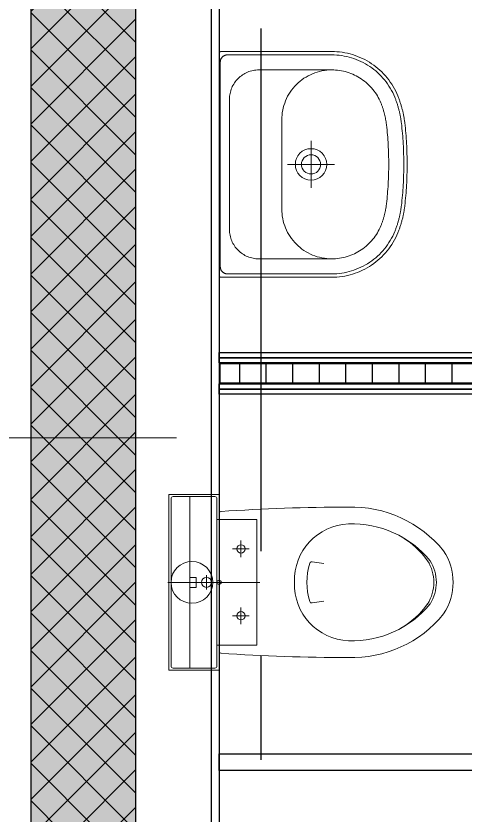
# Model space of a CAD drawing. Header units: millimetres. Extents: x -5 to 111, y -3 to 86.
# Drawn here: x 14.514 to 15.589, y 39.118 to 41.03 of the extents above; entities that cross this region are included whole.
import ezdxf

# ---------------------------------------------------------------- set-up
doc = ezdxf.new("R2010")
doc.units = ezdxf.units.MM
doc.linetypes.add('MITTE', pattern=[2, 1.25, -0.25, 0.25, -0.25])
doc.layers.add('A1------H-', color=8, linetype='Continuous')
for name, color, linetype, lineweight in [('A1E00---E-', 3, 'MITTE', 25), ('A1E6----E-', 3, 'Continuous', 25), ('A1E6----H-', 5, 'Continuous', 18), ('A1I4----E-', 92, 'Continuous', 25), ('A1M11---E-', 3, 'Continuous', 25), ('A1M11---H-', 5, 'Continuous', 25), ('A1Z21---E-', 210, 'Continuous', 18), ('A1Z29---T-', 5, 'Continuous', 18)]:
    doc.layers.add(name, color=color, linetype=linetype, lineweight=lineweight)
doc.styles.add('ARIAL', font='ARIAL.TTF')

# ---------------------------------------------------------------- blocks, each defined once
blk = doc.blocks.new('BBL Waschtisch')
at = {"layer": 'A1I4----E-', "lineweight": 5}
for p, q in [((-0.2699, 0.2207), (-0.27, 0.2205)), ((-0.27, 0.2205), (-0.27, 0.2202)), ((-0.27, 0.2202), (-0.27, 0.22)), ((-0.27, -0.0445), (-0.27, 0.22)), ((-0.2698, 0.2215), (-0.2699, 0.2212)), ((-0.2699, 0.2212), (-0.2699, 0.221)), ((-0.2699, 0.221), (-0.2699, 0.2207)), ((-0.2697, 0.2217), (-0.2698, 0.2215)), ((-0.2696, 0.2219), (-0.2697, 0.2217)), ((-0.2695, 0.2221), (-0.2696, 0.2219)), ((-0.2694, 0.2224), (-0.2695, 0.2221)), ((-0.2693, 0.2226), (-0.2694, 0.2224)), ((-0.2692, 0.2228), (-0.2693, 0.2226)), ((-0.269, 0.223), (-0.2692, 0.2228)), ((-0.2689, 0.2232), (-0.269, 0.223)), ((-0.2687, 0.2234), (-0.2689, 0.2232)), ((-0.2685, 0.2235), (-0.2687, 0.2234)), ((-0.2684, 0.2237), (-0.2685, 0.2235)), ((-0.2682, 0.2239), (-0.2684, 0.2237)), ((-0.268, 0.224), (-0.2682, 0.2239)), ((-0.2678, 0.2242), (-0.268, 0.224)), ((-0.2676, 0.2243), (-0.2678, 0.2242)), ((-0.2674, 0.2244), (-0.2676, 0.2243)), ((-0.2671, 0.2245), (-0.2674, 0.2244)), ((-0.2669, 0.2246), (-0.2671, 0.2245)), ((-0.2667, 0.2247), (-0.2669, 0.2246)), ((-0.2665, 0.2248), (-0.2667, 0.2247)), ((-0.2662, 0.2249), (-0.2665, 0.2248)), ((-0.266, 0.2249), (-0.2662, 0.2249)), ((-0.2657, 0.2249), (-0.266, 0.2249)), ((-0.2655, 0.225), (-0.2657, 0.2249)), ((-0.2652, 0.225), (-0.2655, 0.225)), ((-0.265, 0.225), (-0.2652, 0.225)), ((-0.265, 0.225), (0.265, 0.225)), ((-0.2613, 0.2099), (-0.261, 0.2107)), ((-0.261, 0.2107), (-0.2607, 0.2115)), ((-0.2607, 0.2115), (-0.2604, 0.2123)), ((-0.2604, 0.2123), (-0.26, 0.213)), ((-0.26, 0.213), (-0.2596, 0.2137)), ((-0.2596, 0.2137), (-0.2591, 0.2144)), ((-0.2591, 0.2144), (-0.2587, 0.2151)), ((-0.2587, 0.2151), (-0.2581, 0.2158)), ((-0.2581, 0.2158), (-0.2576, 0.2164)), ((-0.2576, 0.2164), (-0.257, 0.217)), ((-0.257, 0.217), (-0.2564, 0.2176)), ((-0.2564, 0.2176), (-0.2558, 0.2181)), ((-0.2558, 0.2181), (-0.2551, 0.2187)), ((-0.2551, 0.2187), (-0.2544, 0.2191)), ((-0.2544, 0.2191), (-0.2537, 0.2196)), ((-0.2537, 0.2196), (-0.253, 0.22)), ((-0.253, 0.22), (-0.2523, 0.2204)), ((-0.2523, 0.2204), (-0.2515, 0.2207)), ((-0.2515, 0.2207), (-0.2507, 0.221)), ((-0.2507, 0.221), (-0.2499, 0.2213)), ((-0.2499, 0.2213), (-0.2491, 0.2215)), ((-0.2491, 0.2215), (-0.2483, 0.2217)), ((-0.2483, 0.2217), (-0.2475, 0.2218)), ((-0.2475, 0.2218), (-0.2467, 0.2219)), ((-0.2467, 0.2219), (-0.2458, 0.222)), ((-0.2458, 0.222), (-0.245, 0.222)), ((-0.245, 0.222), (0.245, 0.222)), ((0.245, 0.222), (0.2458, 0.222)), ((0.2458, 0.222), (0.2467, 0.2219)), ((0.2467, 0.2219), (0.2475, 0.2218)), ((0.2475, 0.2218), (0.2483, 0.2217)), ((0.2483, 0.2217), (0.2491, 0.2215)), ((0.2491, 0.2215), (0.2499, 0.2213)), ((0.2499, 0.2213), (0.2507, 0.221)), ((0.2507, 0.221), (0.2515, 0.2207)), ((0.2515, 0.2207), (0.2523, 0.2204)), ((0.2523, 0.2204), (0.253, 0.22)), ((0.253, 0.22), (0.2537, 0.2196)), ((0.2537, 0.2196), (0.2544, 0.2191)), ((0.2544, 0.2191), (0.2551, 0.2187)), ((0.2551, 0.2187), (0.2558, 0.2181)), ((0.2558, 0.2181), (0.2564, 0.2176)), ((0.2564, 0.2176), (0.257, 0.217)), ((0.257, 0.217), (0.2576, 0.2164)), ((0.2576, 0.2164), (0.2581, 0.2158)), ((0.2581, 0.2158), (0.2587, 0.2151)), ((0.2587, 0.2151), (0.2591, 0.2144)), ((0.2591, 0.2144), (0.2596, 0.2137)), ((0.2596, 0.2137), (0.26, 0.213)), ((0.26, 0.213), (0.2604, 0.2123)), ((0.2604, 0.2123), (0.2607, 0.2115)), ((0.2607, 0.2115), (0.261, 0.2107)), ((0.261, 0.2107), (0.2613, 0.2099)), ((0.2652, 0.225), (0.265, 0.225)), ((0.2655, 0.225), (0.2652, 0.225)), ((0.2657, 0.2249), (0.2655, 0.225)), ((0.266, 0.2249), (0.2657, 0.2249)), ((0.2662, 0.2249), (0.266, 0.2249)), ((0.2665, 0.2248), (0.2662, 0.2249)), ((0.2667, 0.2247), (0.2665, 0.2248)), ((0.2669, 0.2246), (0.2667, 0.2247)), ((0.2671, 0.2245), (0.2669, 0.2246)), ((0.2674, 0.2244), (0.2671, 0.2245)), ((0.2676, 0.2243), (0.2674, 0.2244)), ((0.2678, 0.2242), (0.2676, 0.2243)), ((0.268, 0.224), (0.2678, 0.2242)), ((0.2682, 0.2239), (0.268, 0.224)), ((0.2684, 0.2237), (0.2682, 0.2239)), ((0.2685, 0.2235), (0.2684, 0.2237)), ((0.2687, 0.2234), (0.2685, 0.2235)), ((0.2689, 0.2232), (0.2687, 0.2234)), ((0.269, 0.223), (0.2689, 0.2232)), ((0.2692, 0.2228), (0.269, 0.223)), ((0.2693, 0.2226), (0.2692, 0.2228)), ((0.2694, 0.2224), (0.2693, 0.2226)), ((0.2695, 0.2221), (0.2694, 0.2224)), ((0.2696, 0.2219), (0.2695, 0.2221)), ((0.2697, 0.2217), (0.2696, 0.2219)), ((0.2698, 0.2215), (0.2697, 0.2217)), ((0.2699, 0.2212), (0.2698, 0.2215)), ((0.2699, 0.221), (0.2699, 0.2212)), ((0.2699, 0.2207), (0.2699, 0.221)), ((0.27, 0.2205), (0.2699, 0.2207)), ((0.27, 0.2202), (0.27, 0.2205)), ((0.27, 0.22), (0.27, 0.2202)), ((0.27, -0.0445), (0.27, 0.22)), ((-0.27, 0.016), (-0.27, 0.203)), ((-0.262, 0.2058), (-0.2619, 0.2067)), ((-0.262, 0.205), (-0.262, 0.2058)), ((-0.262, -0.0445), (-0.262, 0.205)), ((-0.2619, 0.2067), (-0.2618, 0.2075)), ((-0.2618, 0.2075), (-0.2617, 0.2083)), ((-0.2617, 0.2083), (-0.2615, 0.2091)), ((-0.2615, 0.2091), (-0.2613, 0.2099)), ((-0.192, 0.19), (-0.189, 0.1917)), ((-0.189, 0.1917), (-0.1859, 0.1933)), ((-0.1859, 0.1933), (-0.1828, 0.1947)), ((-0.1828, 0.1947), (-0.1796, 0.1959)), ((-0.1796, 0.1959), (-0.1763, 0.197)), ((-0.1763, 0.197), (-0.173, 0.1979)), ((-0.173, 0.1979), (-0.1697, 0.1987)), ((-0.1697, 0.1987), (-0.1663, 0.1992)), ((-0.1663, 0.1992), (-0.1629, 0.1997)), ((-0.1629, 0.1997), (-0.1594, 0.1999)), ((-0.1594, 0.1999), (-0.156, 0.2)), ((-0.156, 0.2), (0.156, 0.2)), ((0.156, 0.2), (0.1594, 0.1999)), ((0.1594, 0.1999), (0.1629, 0.1997)), ((0.1629, 0.1997), (0.1663, 0.1992)), ((0.1663, 0.1992), (0.1697, 0.1987)), ((0.1697, 0.1987), (0.173, 0.1979)), ((0.173, 0.1979), (0.1763, 0.197)), ((0.1763, 0.197), (0.1796, 0.1959)), ((0.1796, 0.1959), (0.1828, 0.1947)), ((0.1828, 0.1947), (0.1859, 0.1933)), ((0.1859, 0.1933), (0.189, 0.1917)), ((0.189, 0.1917), (0.192, 0.19)), ((0.2613, 0.2099), (0.2615, 0.2091)), ((0.2615, 0.2091), (0.2617, 0.2083)), ((0.2617, 0.2083), (0.2618, 0.2075)), ((0.2618, 0.2075), (0.2619, 0.2067)), ((0.2619, 0.2067), (0.262, 0.2058)), ((0.262, 0.2058), (0.262, 0.205)), ((0.262, -0.0445), (0.262, 0.205)), ((0.27, 0.016), (0.27, 0.203)), ((-0.2122, 0.1717), (-0.2101, 0.1744)), ((-0.2101, 0.1744), (-0.2079, 0.177)), ((-0.2079, 0.177), (-0.2055, 0.1795)), ((-0.2055, 0.1795), (-0.203, 0.1819)), ((-0.203, 0.1819), (-0.2004, 0.1841)), ((-0.2004, 0.1841), (-0.1977, 0.1862)), ((-0.1977, 0.1862), (-0.1949, 0.1882)), ((-0.1949, 0.1882), (-0.192, 0.19)), ((0.192, 0.19), (0.1949, 0.1882)), ((0.1949, 0.1882), (0.1977, 0.1862)), ((0.1977, 0.1862), (0.2004, 0.1841)), ((0.2004, 0.1841), (0.203, 0.1819)), ((0.203, 0.1819), (0.2055, 0.1795)), ((0.2055, 0.1795), (0.2079, 0.177)), ((0.2079, 0.177), (0.2101, 0.1744)), ((0.2101, 0.1744), (0.2122, 0.1717)), ((-0.223, 0.1503), (-0.2219, 0.1536)), ((-0.2219, 0.1536), (-0.2207, 0.1568)), ((-0.2207, 0.1568), (-0.2193, 0.1599)), ((-0.2193, 0.1599), (-0.2177, 0.163)), ((-0.2177, 0.163), (-0.216, 0.166)), ((-0.216, 0.166), (-0.2142, 0.1689)), ((-0.2142, 0.1689), (-0.2122, 0.1717)), ((0.2122, 0.1717), (0.2142, 0.1689)), ((0.2142, 0.1689), (0.216, 0.166)), ((0.216, 0.166), (0.2177, 0.163)), ((0.2177, 0.163), (0.2193, 0.1599)), ((0.2193, 0.1599), (0.2207, 0.1568)), ((0.2207, 0.1568), (0.2219, 0.1536)), ((0.2219, 0.1536), (0.223, 0.1503)), ((-0.2259, 0.1334), (-0.2257, 0.1369)), ((-0.2257, 0.1369), (-0.2252, 0.1403)), ((-0.2252, 0.1403), (-0.2247, 0.1437)), ((-0.2247, 0.1437), (-0.2239, 0.147)), ((-0.2239, 0.147), (-0.223, 0.1503)), ((0.223, 0.1503), (0.2239, 0.147)), ((0.2239, 0.147), (0.2247, 0.1437)), ((0.2247, 0.1437), (0.2252, 0.1403)), ((0.2252, 0.1403), (0.2257, 0.1369)), ((0.2257, 0.1369), (0.2259, 0.1334)), ((-0.226, 0.13), (-0.2259, 0.1334)), ((-0.226, -0.0445), (-0.226, 0.13)), ((0.2259, 0.1334), (0.226, 0.13)), ((0.226, -0.0445), (0.226, 0.13)), ((-0.1729, 0.0549), (-0.1679, 0.058)), ((-0.1679, 0.058), (-0.1628, 0.0609)), ((-0.1628, 0.0609), (-0.1576, 0.0635)), ((-0.1576, 0.0635), (-0.1522, 0.0659)), ((-0.1522, 0.0659), (-0.1468, 0.068)), ((-0.1468, 0.068), (-0.1412, 0.0699)), ((-0.1412, 0.0699), (-0.1355, 0.0714)), ((-0.1355, 0.0714), (-0.1298, 0.0727)), ((-0.1298, 0.0727), (-0.124, 0.0737)), ((-0.124, 0.0737), (-0.1182, 0.0744)), ((-0.1182, 0.0744), (-0.1124, 0.0749)), ((-0.1124, 0.0749), (-0.1065, 0.075)), ((-0.1065, 0.075), (0.1065, 0.075)), ((0, 0.0612), (0, -0.0513)), ((0.1065, 0.075), (0.1124, 0.0749)), ((0.1124, 0.0749), (0.1182, 0.0744)), ((0.1182, 0.0744), (0.124, 0.0737)), ((0.124, 0.0737), (0.1298, 0.0727)), ((0.1298, 0.0727), (0.1355, 0.0714)), ((0.1355, 0.0714), (0.1412, 0.0699)), ((0.1412, 0.0699), (0.1468, 0.068)), ((0.1468, 0.068), (0.1522, 0.0659)), ((0.1522, 0.0659), (0.1576, 0.0635)), ((0.1576, 0.0635), (0.1628, 0.0609)), ((0.1628, 0.0609), (0.1679, 0.058)), ((0.1679, 0.058), (0.1729, 0.0549)), ((-0.195, 0.0358), (-0.191, 0.04)), ((-0.191, 0.04), (-0.1868, 0.044)), ((-0.1868, 0.044), (-0.1823, 0.0479)), ((-0.1823, 0.0479), (-0.1777, 0.0515)), ((-0.1777, 0.0515), (-0.1729, 0.0549)), ((-0.0208, 0.0362), (-0.0144, 0.0396)), ((-0.0208, 0.0362), (-0.0144, 0.0396)), ((-0.0144, 0.0396), (-0.0073, 0.0418)), ((-0.0144, 0.0396), (-0.0073, 0.0418)), ((-0.0073, 0.0418), (0, 0.0425)), ((-0.0073, 0.0418), (0, 0.0425)), ((0, 0.0425), (0.0073, 0.0418)), ((0, 0.0425), (0.0073, 0.0418)), ((0.0073, 0.0418), (0.0144, 0.0396)), ((0.0073, 0.0418), (0.0144, 0.0396)), ((0.0144, 0.0396), (0.0208, 0.0362)), ((0.0144, 0.0396), (0.0208, 0.0362)), ((0.1729, 0.0549), (0.1777, 0.0515)), ((0.1777, 0.0515), (0.1823, 0.0479)), ((0.1823, 0.0479), (0.1868, 0.044)), ((0.1868, 0.044), (0.191, 0.04)), ((0.191, 0.04), (0.195, 0.0358)), ((-0.209, 0.0169), (-0.2059, 0.0219)), ((-0.2059, 0.0219), (-0.2025, 0.0267)), ((-0.2025, 0.0267), (-0.1989, 0.0313)), ((-0.1989, 0.0313), (-0.195, 0.0358)), ((-0.0368, 0.0123), (-0.0346, 0.0194)), ((-0.0368, 0.0123), (-0.0346, 0.0194)), ((-0.0346, 0.0194), (-0.0312, 0.0258)), ((-0.0346, 0.0194), (-0.0312, 0.0258)), ((-0.0312, 0.0258), (-0.0265, 0.0315)), ((-0.0312, 0.0258), (-0.0265, 0.0315)), ((-0.0265, 0.0315), (-0.0208, 0.0362)), ((-0.0265, 0.0315), (-0.0208, 0.0362)), ((-0.0191, 0.0178), (-0.0163, 0.0213)), ((-0.0191, 0.0178), (-0.0163, 0.0213)), ((-0.0163, 0.0213), (-0.0128, 0.0241)), ((-0.0163, 0.0213), (-0.0128, 0.0241)), ((-0.0128, 0.0241), (-0.0088, 0.0262)), ((-0.0128, 0.0241), (-0.0088, 0.0262)), ((-0.0088, 0.0262), (-0.0045, 0.0276)), ((-0.0088, 0.0262), (-0.0045, 0.0276)), ((-0.0045, 0.0276), (0, 0.028)), ((-0.0045, 0.0276), (0, 0.028)), ((0, 0.028), (0.0045, 0.0276)), ((0, 0.028), (0.0045, 0.0276)), ((0.0045, 0.0276), (0.0088, 0.0262)), ((0.0045, 0.0276), (0.0088, 0.0262)), ((0.0088, 0.0262), (0.0128, 0.0241)), ((0.0088, 0.0262), (0.0128, 0.0241)), ((0.0128, 0.0241), (0.0163, 0.0213)), ((0.0128, 0.0241), (0.0163, 0.0213)), ((0.0163, 0.0213), (0.0191, 0.0178)), ((0.0163, 0.0213), (0.0191, 0.0178)), ((0.0208, 0.0362), (0.0265, 0.0315)), ((0.0208, 0.0362), (0.0265, 0.0315)), ((0.0265, 0.0315), (0.0312, 0.0258)), ((0.0265, 0.0315), (0.0312, 0.0258)), ((0.0312, 0.0258), (0.0346, 0.0194)), ((0.0312, 0.0258), (0.0346, 0.0194)), ((0.0346, 0.0194), (0.0368, 0.0123)), ((0.0346, 0.0194), (0.0368, 0.0123)), ((0.195, 0.0358), (0.1989, 0.0313)), ((0.1989, 0.0313), (0.2025, 0.0267)), ((0.2025, 0.0267), (0.2059, 0.0219)), ((0.2059, 0.0219), (0.209, 0.0169)), ((-0.219, -0.0042), (-0.2169, 0.0012)), ((-0.2169, 0.0012), (-0.2145, 0.0066)), ((-0.2145, 0.0066), (-0.2119, 0.0118)), ((-0.2119, 0.0118), (-0.209, 0.0169)), ((0.0563, 0.005), (-0.0562, 0.005)), ((-0.0375, 0.005), (-0.0368, 0.0123)), ((-0.0375, 0.005), (-0.0368, 0.0123)), ((-0.0368, -0.0023), (-0.0375, 0.005)), ((-0.0368, -0.0023), (-0.0375, 0.005)), ((-0.023, 0.005), (-0.0226, 0.0095)), ((-0.023, 0.005), (-0.0226, 0.0095)), ((-0.0226, 0.0005), (-0.023, 0.005)), ((-0.0226, 0.0005), (-0.023, 0.005)), ((-0.0226, 0.0095), (-0.0212, 0.0138)), ((-0.0226, 0.0095), (-0.0212, 0.0138)), ((-0.0212, -0.0038), (-0.0226, 0.0005)), ((-0.0212, -0.0038), (-0.0226, 0.0005)), ((-0.0212, 0.0138), (-0.0191, 0.0178)), ((-0.0212, 0.0138), (-0.0191, 0.0178)), ((0.0191, 0.0178), (0.0212, 0.0138)), ((0.0191, 0.0178), (0.0212, 0.0138)), ((0.0212, 0.0138), (0.0226, 0.0095)), ((0.0212, 0.0138), (0.0226, 0.0095)), ((0.0226, 0.0005), (0.0212, -0.0038)), ((0.0226, 0.0005), (0.0212, -0.0038)), ((0.0226, 0.0095), (0.023, 0.005)), ((0.0226, 0.0095), (0.023, 0.005)), ((0.023, 0.005), (0.0226, 0.0005)), ((0.023, 0.005), (0.0226, 0.0005)), ((0.0368, 0.0123), (0.0375, 0.005)), ((0.0368, 0.0123), (0.0375, 0.005)), ((0.0375, 0.005), (0.0368, -0.0023)), ((0.0375, 0.005), (0.0368, -0.0023)), ((0.209, 0.0169), (0.2119, 0.0118)), ((0.2119, 0.0118), (0.2145, 0.0066)), ((0.2145, 0.0066), (0.2169, 0.0012)), ((0.2169, 0.0012), (0.219, -0.0042)), ((-0.2237, -0.0212), (-0.2224, -0.0155)), ((-0.2224, -0.0155), (-0.2209, -0.0098)), ((-0.2209, -0.0098), (-0.219, -0.0042)), ((-0.0346, -0.0094), (-0.0368, -0.0023)), ((-0.0346, -0.0094), (-0.0368, -0.0023)), ((-0.0312, -0.0158), (-0.0346, -0.0094)), ((-0.0312, -0.0158), (-0.0346, -0.0094)), ((-0.0265, -0.0215), (-0.0312, -0.0158)), ((-0.0265, -0.0215), (-0.0312, -0.0158)), ((-0.0191, -0.0078), (-0.0212, -0.0038)), ((-0.0191, -0.0078), (-0.0212, -0.0038)), ((-0.0163, -0.0113), (-0.0191, -0.0078)), ((-0.0163, -0.0113), (-0.0191, -0.0078)), ((-0.0128, -0.0141), (-0.0163, -0.0113)), ((-0.0128, -0.0141), (-0.0163, -0.0113)), ((-0.0088, -0.0162), (-0.0128, -0.0141)), ((-0.0088, -0.0162), (-0.0128, -0.0141)), ((-0.0045, -0.0176), (-0.0088, -0.0162)), ((-0.0045, -0.0176), (-0.0088, -0.0162)), ((0, -0.018), (-0.0045, -0.0176)), ((0, -0.018), (-0.0045, -0.0176)), ((0.0045, -0.0176), (0, -0.018)), ((0.0045, -0.0176), (0, -0.018)), ((0.0088, -0.0162), (0.0045, -0.0176)), ((0.0088, -0.0162), (0.0045, -0.0176)), ((0.0128, -0.0141), (0.0088, -0.0162)), ((0.0128, -0.0141), (0.0088, -0.0162)), ((0.0163, -0.0113), (0.0128, -0.0141)), ((0.0163, -0.0113), (0.0128, -0.0141)), ((0.0191, -0.0078), (0.0163, -0.0113)), ((0.0191, -0.0078), (0.0163, -0.0113)), ((0.0212, -0.0038), (0.0191, -0.0078)), ((0.0212, -0.0038), (0.0191, -0.0078)), ((0.0312, -0.0158), (0.0265, -0.0215)), ((0.0312, -0.0158), (0.0265, -0.0215)), ((0.0346, -0.0094), (0.0312, -0.0158)), ((0.0346, -0.0094), (0.0312, -0.0158)), ((0.0368, -0.0023), (0.0346, -0.0094)), ((0.0368, -0.0023), (0.0346, -0.0094)), ((0.219, -0.0042), (0.2209, -0.0098)), ((0.2209, -0.0098), (0.2224, -0.0155)), ((0.2224, -0.0155), (0.2237, -0.0212)), ((-0.2259, -0.0386), (-0.2254, -0.0328)), ((-0.2254, -0.0328), (-0.2247, -0.027)), ((-0.2247, -0.027), (-0.2237, -0.0212)), ((-0.0208, -0.0262), (-0.0265, -0.0215)), ((-0.0208, -0.0262), (-0.0265, -0.0215)), ((-0.0144, -0.0296), (-0.0208, -0.0262)), ((-0.0144, -0.0296), (-0.0208, -0.0262)), ((-0.0073, -0.0318), (-0.0144, -0.0296)), ((-0.0073, -0.0318), (-0.0144, -0.0296)), ((0, -0.0325), (-0.0073, -0.0318)), ((0, -0.0325), (-0.0073, -0.0318)), ((0.0073, -0.0318), (0, -0.0325)), ((0.0073, -0.0318), (0, -0.0325)), ((0.0144, -0.0296), (0.0073, -0.0318)), ((0.0144, -0.0296), (0.0073, -0.0318)), ((0.0208, -0.0262), (0.0144, -0.0296)), ((0.0208, -0.0262), (0.0144, -0.0296)), ((0.0265, -0.0215), (0.0208, -0.0262)), ((0.0265, -0.0215), (0.0208, -0.0262)), ((0.2237, -0.0212), (0.2247, -0.027)), ((0.2247, -0.027), (0.2254, -0.0328)), ((0.2254, -0.0328), (0.2259, -0.0386)), ((-0.2699, -0.0508), (-0.27, -0.0445)), ((-0.2695, -0.0571), (-0.2699, -0.0508)), ((-0.2689, -0.0634), (-0.2695, -0.0571)), ((-0.2619, -0.0505), (-0.262, -0.0445)), ((-0.2616, -0.0565), (-0.2619, -0.0505)), ((-0.261, -0.0625), (-0.2616, -0.0565)), ((-0.226, -0.0445), (-0.2259, -0.0386)), ((-0.2259, -0.0492), (-0.226, -0.0445)), ((-0.2257, -0.0539), (-0.2259, -0.0492)), ((-0.2252, -0.0586), (-0.2257, -0.0539)), ((0.2257, -0.0539), (0.2252, -0.0586)), ((0.2259, -0.0492), (0.2257, -0.0539)), ((0.2259, -0.0386), (0.226, -0.0445)), ((0.226, -0.0445), (0.2259, -0.0492)), ((0.2616, -0.0565), (0.261, -0.0625)), ((0.2619, -0.0505), (0.2616, -0.0565)), ((0.262, -0.0445), (0.2619, -0.0505)), ((0.2695, -0.0571), (0.2689, -0.0634)), ((0.2699, -0.0508), (0.2695, -0.0571)), ((0.27, -0.0445), (0.2699, -0.0508)), ((-0.2681, -0.0697), (-0.2689, -0.0634)), ((-0.2671, -0.0759), (-0.2681, -0.0697)), ((-0.2658, -0.0821), (-0.2671, -0.0759)), ((-0.2602, -0.0685), (-0.261, -0.0625)), ((-0.2592, -0.0745), (-0.2602, -0.0685)), ((-0.258, -0.0804), (-0.2592, -0.0745)), ((-0.2246, -0.0632), (-0.2252, -0.0586)), ((-0.2238, -0.0678), (-0.2246, -0.0632)), ((-0.2229, -0.0724), (-0.2238, -0.0678)), ((-0.2218, -0.077), (-0.2229, -0.0724)), ((0.2229, -0.0724), (0.2218, -0.077)), ((0.2238, -0.0678), (0.2229, -0.0724)), ((0.2246, -0.0632), (0.2238, -0.0678)), ((0.2252, -0.0586), (0.2246, -0.0632)), ((0.2592, -0.0745), (0.258, -0.0804)), ((0.2602, -0.0685), (0.2592, -0.0745)), ((0.261, -0.0625), (0.2602, -0.0685)), ((0.2671, -0.0759), (0.2658, -0.0821)), ((0.2681, -0.0697), (0.2671, -0.0759)), ((0.2689, -0.0634), (0.2681, -0.0697)), ((-0.2643, -0.0883), (-0.2658, -0.0821)), ((-0.2626, -0.0944), (-0.2643, -0.0883)), ((-0.2606, -0.1004), (-0.2626, -0.0944)), ((-0.2566, -0.0862), (-0.258, -0.0804)), ((-0.2549, -0.092), (-0.2566, -0.0862)), ((-0.2531, -0.0977), (-0.2549, -0.092)), ((-0.2205, -0.0815), (-0.2218, -0.077)), ((-0.219, -0.086), (-0.2205, -0.0815)), ((-0.2174, -0.0904), (-0.219, -0.086)), ((-0.2156, -0.0947), (-0.2174, -0.0904)), ((-0.2137, -0.099), (-0.2156, -0.0947)), ((0.2156, -0.0947), (0.2137, -0.099)), ((0.2174, -0.0904), (0.2156, -0.0947)), ((0.219, -0.086), (0.2174, -0.0904)), ((0.2205, -0.0815), (0.219, -0.086)), ((0.2218, -0.077), (0.2205, -0.0815)), ((0.2549, -0.092), (0.2531, -0.0977)), ((0.2566, -0.0862), (0.2549, -0.092)), ((0.258, -0.0804), (0.2566, -0.0862)), ((0.2626, -0.0944), (0.2606, -0.1004)), ((0.2643, -0.0883), (0.2626, -0.0944)), ((0.2658, -0.0821), (0.2643, -0.0883)), ((-0.2584, -0.1063), (-0.2606, -0.1004)), ((-0.256, -0.1122), (-0.2584, -0.1063)), ((-0.2534, -0.1179), (-0.256, -0.1122)), ((-0.251, -0.1034), (-0.2531, -0.0977)), ((-0.2487, -0.109), (-0.251, -0.1034)), ((-0.2462, -0.1145), (-0.2487, -0.109)), ((-0.2435, -0.1199), (-0.2462, -0.1145)), ((-0.2116, -0.1032), (-0.2137, -0.099)), ((-0.2094, -0.1073), (-0.2116, -0.1032)), ((-0.207, -0.1114), (-0.2094, -0.1073)), ((-0.2044, -0.1153), (-0.207, -0.1114)), ((0.207, -0.1114), (0.2044, -0.1153)), ((0.2094, -0.1073), (0.207, -0.1114)), ((0.2116, -0.1032), (0.2094, -0.1073)), ((0.2137, -0.099), (0.2116, -0.1032)), ((0.2462, -0.1145), (0.2435, -0.1199)), ((0.2487, -0.109), (0.2462, -0.1145)), ((0.251, -0.1034), (0.2487, -0.109)), ((0.2531, -0.0977), (0.251, -0.1034)), ((0.256, -0.1122), (0.2534, -0.1179)), ((0.2584, -0.1063), (0.256, -0.1122)), ((0.2606, -0.1004), (0.2584, -0.1063)), ((-0.2506, -0.1236), (-0.2534, -0.1179)), ((-0.2476, -0.1291), (-0.2506, -0.1236)), ((-0.2444, -0.1346), (-0.2476, -0.1291)), ((-0.2406, -0.1252), (-0.2435, -0.1199)), ((-0.2376, -0.1303), (-0.2406, -0.1252)), ((-0.2343, -0.1354), (-0.2376, -0.1303)), ((-0.2017, -0.1192), (-0.2044, -0.1153)), ((-0.1989, -0.1229), (-0.2017, -0.1192)), ((-0.1959, -0.1266), (-0.1989, -0.1229)), ((-0.1928, -0.1301), (-0.1959, -0.1266)), ((-0.1896, -0.1335), (-0.1928, -0.1301)), ((-0.1862, -0.1368), (-0.1896, -0.1335)), ((0.1896, -0.1335), (0.1862, -0.1368)), ((0.1928, -0.1301), (0.1896, -0.1335)), ((0.1959, -0.1266), (0.1928, -0.1301)), ((0.1989, -0.1229), (0.1959, -0.1266)), ((0.2017, -0.1192), (0.1989, -0.1229)), ((0.2044, -0.1153), (0.2017, -0.1192)), ((0.2376, -0.1303), (0.2343, -0.1354)), ((0.2406, -0.1252), (0.2376, -0.1303)), ((0.2435, -0.1199), (0.2406, -0.1252)), ((0.2476, -0.1291), (0.2444, -0.1346)), ((0.2506, -0.1236), (0.2476, -0.1291)), ((0.2534, -0.1179), (0.2506, -0.1236)), ((-0.2409, -0.1399), (-0.2444, -0.1346)), ((-0.2373, -0.1451), (-0.2409, -0.1399)), ((-0.2335, -0.1501), (-0.2373, -0.1451)), ((-0.2308, -0.1403), (-0.2343, -0.1354)), ((-0.2295, -0.155), (-0.2335, -0.1501)), ((-0.2272, -0.1452), (-0.2308, -0.1403)), ((-0.2234, -0.1498), (-0.2272, -0.1452)), ((-0.2194, -0.1544), (-0.2234, -0.1498)), ((-0.1828, -0.14), (-0.1862, -0.1368)), ((-0.1792, -0.143), (-0.1828, -0.14)), ((-0.1755, -0.1459), (-0.1792, -0.143)), ((-0.1717, -0.1486), (-0.1755, -0.1459)), ((-0.1678, -0.1513), (-0.1717, -0.1486)), ((-0.1638, -0.1537), (-0.1678, -0.1513)), ((0.1678, -0.1513), (0.1638, -0.1537)), ((0.1717, -0.1486), (0.1678, -0.1513)), ((0.1755, -0.1459), (0.1717, -0.1486)), ((0.1792, -0.143), (0.1755, -0.1459)), ((0.1828, -0.14), (0.1792, -0.143)), ((0.1862, -0.1368), (0.1828, -0.14)), ((0.2234, -0.1498), (0.2194, -0.1544)), ((0.2272, -0.1452), (0.2234, -0.1498)), ((0.2308, -0.1403), (0.2272, -0.1452)), ((0.2335, -0.1501), (0.2295, -0.155)), ((0.2343, -0.1354), (0.2308, -0.1403)), ((0.2373, -0.1451), (0.2335, -0.1501)), ((0.2409, -0.1399), (0.2373, -0.1451)), ((0.2444, -0.1346), (0.2409, -0.1399)), ((-0.2253, -0.1597), (-0.2295, -0.155)), ((-0.221, -0.1643), (-0.2253, -0.1597)), ((-0.2165, -0.1688), (-0.221, -0.1643)), ((-0.2153, -0.1587), (-0.2194, -0.1544)), ((-0.2118, -0.173), (-0.2165, -0.1688)), ((-0.211, -0.163), (-0.2153, -0.1587)), ((-0.2065, -0.167), (-0.211, -0.163)), ((-0.2019, -0.1709), (-0.2065, -0.167)), ((-0.1972, -0.1746), (-0.2019, -0.1709)), ((-0.1597, -0.156), (-0.1638, -0.1537)), ((-0.1556, -0.1582), (-0.1597, -0.156)), ((-0.1513, -0.1602), (-0.1556, -0.1582)), ((-0.147, -0.1621), (-0.1513, -0.1602)), ((-0.1454, -0.1627), (-0.147, -0.1621)), ((-0.1438, -0.1633), (-0.1454, -0.1627)), ((-0.1422, -0.164), (-0.1438, -0.1633)), ((-0.1406, -0.1646), (-0.1422, -0.164)), ((-0.139, -0.1651), (-0.1406, -0.1646)), ((-0.1374, -0.1657), (-0.139, -0.1651)), ((-0.1358, -0.1663), (-0.1374, -0.1657)), ((-0.1342, -0.1668), (-0.1358, -0.1663)), ((-0.1326, -0.1673), (-0.1342, -0.1668)), ((-0.1309, -0.1679), (-0.1326, -0.1673)), ((-0.1293, -0.1684), (-0.1309, -0.1679)), ((-0.1277, -0.1688), (-0.1293, -0.1684)), ((-0.126, -0.1693), (-0.1277, -0.1688)), ((-0.1244, -0.1698), (-0.126, -0.1693)), ((-0.1227, -0.1702), (-0.1244, -0.1698)), ((-0.1211, -0.1706), (-0.1227, -0.1702)), ((-0.1194, -0.1711), (-0.1211, -0.1706)), ((-0.1178, -0.1715), (-0.1194, -0.1711)), ((-0.1161, -0.1719), (-0.1178, -0.1715)), ((-0.1144, -0.1722), (-0.1161, -0.1719)), ((0.1161, -0.1719), (0.1144, -0.1722)), ((0.1178, -0.1715), (0.1161, -0.1719)), ((0.1194, -0.1711), (0.1178, -0.1715)), ((0.1211, -0.1706), (0.1194, -0.1711)), ((0.1227, -0.1702), (0.1211, -0.1706)), ((0.1244, -0.1698), (0.1227, -0.1702)), ((0.126, -0.1693), (0.1244, -0.1698)), ((0.1277, -0.1688), (0.126, -0.1693)), ((0.1293, -0.1684), (0.1277, -0.1688)), ((0.1309, -0.1679), (0.1293, -0.1684)), ((0.1326, -0.1673), (0.1309, -0.1679)), ((0.1342, -0.1668), (0.1326, -0.1673)), ((0.1358, -0.1663), (0.1342, -0.1668)), ((0.1374, -0.1657), (0.1358, -0.1663)), ((0.139, -0.1651), (0.1374, -0.1657)), ((0.1406, -0.1646), (0.139, -0.1651)), ((0.1422, -0.164), (0.1406, -0.1646)), ((0.1438, -0.1633), (0.1422, -0.164)), ((0.1454, -0.1627), (0.1438, -0.1633)), ((0.147, -0.1621), (0.1454, -0.1627)), ((0.1513, -0.1602), (0.147, -0.1621)), ((0.1556, -0.1582), (0.1513, -0.1602)), ((0.1597, -0.156), (0.1556, -0.1582)), ((0.1638, -0.1537), (0.1597, -0.156)), ((0.2019, -0.1709), (0.1972, -0.1746)), ((0.2065, -0.167), (0.2019, -0.1709)), ((0.211, -0.163), (0.2065, -0.167)), ((0.2153, -0.1587), (0.211, -0.163)), ((0.2165, -0.1688), (0.2118, -0.173)), ((0.2194, -0.1544), (0.2153, -0.1587)), ((0.221, -0.1643), (0.2165, -0.1688)), ((0.2253, -0.1597), (0.221, -0.1643)), ((0.2295, -0.155), (0.2253, -0.1597)), ((-0.207, -0.1771), (-0.2118, -0.173)), ((-0.202, -0.181), (-0.207, -0.1771)), ((-0.1969, -0.1847), (-0.202, -0.181)), ((-0.1923, -0.1782), (-0.1972, -0.1746)), ((-0.1916, -0.1882), (-0.1969, -0.1847)), ((-0.1873, -0.1815), (-0.1923, -0.1782)), ((-0.1862, -0.1916), (-0.1916, -0.1882)), ((-0.1822, -0.1847), (-0.1873, -0.1815)), ((-0.1769, -0.1877), (-0.1822, -0.1847)), ((-0.1716, -0.1904), (-0.1769, -0.1877)), ((-0.1661, -0.193), (-0.1716, -0.1904)), ((-0.1128, -0.1726), (-0.1144, -0.1722)), ((-0.1111, -0.1729), (-0.1128, -0.1726)), ((-0.1094, -0.1733), (-0.1111, -0.1729)), ((-0.1077, -0.1736), (-0.1094, -0.1733)), ((-0.1061, -0.1739), (-0.1077, -0.1736)), ((-0.1044, -0.1742), (-0.1061, -0.1739)), ((-0.1027, -0.1745), (-0.1044, -0.1742)), ((-0.101, -0.1747), (-0.1027, -0.1745)), ((-0.0993, -0.175), (-0.101, -0.1747)), ((-0.0976, -0.1752), (-0.0993, -0.175)), ((-0.0959, -0.1754), (-0.0976, -0.1752)), ((-0.0942, -0.1756), (-0.0959, -0.1754)), ((-0.0884, -0.1763), (-0.0943, -0.1756)), ((-0.0825, -0.1769), (-0.0884, -0.1763)), ((-0.0766, -0.1774), (-0.0825, -0.1769)), ((-0.0708, -0.178), (-0.0766, -0.1774)), ((-0.0649, -0.1784), (-0.0708, -0.178)), ((-0.059, -0.1789), (-0.0649, -0.1784)), ((-0.0531, -0.1793), (-0.059, -0.1789)), ((-0.0472, -0.1796), (-0.0531, -0.1793)), ((-0.0413, -0.18), (-0.0472, -0.1796)), ((-0.0354, -0.1802), (-0.0413, -0.18)), ((-0.0295, -0.1805), (-0.0354, -0.1802)), ((-0.0236, -0.1807), (-0.0295, -0.1805)), ((-0.0177, -0.1808), (-0.0236, -0.1807)), ((-0.0118, -0.1809), (-0.0177, -0.1808)), ((-0.0059, -0.181), (-0.0118, -0.1809)), ((0, -0.181), (-0.0059, -0.181)), ((0.0059, -0.181), (0, -0.181)), ((0.0118, -0.1809), (0.0059, -0.181)), ((0.0177, -0.1808), (0.0118, -0.1809)), ((0.0236, -0.1807), (0.0177, -0.1808)), ((0.0295, -0.1805), (0.0236, -0.1807)), ((0.0354, -0.1802), (0.0295, -0.1805)), ((0.0413, -0.18), (0.0354, -0.1802)), ((0.0472, -0.1797), (0.0413, -0.18)), ((0.0531, -0.1793), (0.0472, -0.1797)), ((0.0589, -0.1789), (0.0531, -0.1793)), ((0.0648, -0.1785), (0.0589, -0.1789)), ((0.0707, -0.178), (0.0648, -0.1785)), ((0.0766, -0.1774), (0.0707, -0.178)), ((0.0825, -0.1769), (0.0766, -0.1774)), ((0.0883, -0.1763), (0.0825, -0.1769)), ((0.0942, -0.1756), (0.0883, -0.1763)), ((0.0959, -0.1754), (0.0942, -0.1756)), ((0.0976, -0.1752), (0.0959, -0.1754)), ((0.0993, -0.175), (0.0976, -0.1752)), ((0.101, -0.1747), (0.0993, -0.175)), ((0.1027, -0.1745), (0.101, -0.1747)), ((0.1044, -0.1742), (0.1027, -0.1745)), ((0.1061, -0.1739), (0.1044, -0.1742)), ((0.1077, -0.1736), (0.1061, -0.1739)), ((0.1094, -0.1733), (0.1077, -0.1736)), ((0.1111, -0.1729), (0.1094, -0.1733)), ((0.1128, -0.1726), (0.1111, -0.1729)), ((0.1144, -0.1722), (0.1128, -0.1726)), ((0.1716, -0.1904), (0.1661, -0.193)), ((0.1769, -0.1877), (0.1716, -0.1904)), ((0.1822, -0.1847), (0.1769, -0.1877)), ((0.1873, -0.1815), (0.1822, -0.1847)), ((0.1916, -0.1882), (0.1862, -0.1916)), ((0.1923, -0.1782), (0.1873, -0.1815)), ((0.1969, -0.1847), (0.1916, -0.1882)), ((0.1972, -0.1746), (0.1923, -0.1782)), ((0.202, -0.181), (0.1969, -0.1847)), ((0.207, -0.1771), (0.202, -0.181)), ((0.2118, -0.173), (0.207, -0.1771)), ((-0.1808, -0.1947), (-0.1862, -0.1916)), ((-0.1751, -0.1976), (-0.1808, -0.1947)), ((-0.1694, -0.2003), (-0.1751, -0.1976)), ((-0.1636, -0.2028), (-0.1694, -0.2003)), ((-0.1606, -0.1954), (-0.1661, -0.193)), ((-0.1617, -0.2036), (-0.1636, -0.2028)), ((-0.1598, -0.2044), (-0.1617, -0.2036)), ((-0.1587, -0.1962), (-0.1606, -0.1954)), ((-0.1578, -0.2051), (-0.1598, -0.2044)), ((-0.1569, -0.1969), (-0.1587, -0.1962)), ((-0.1559, -0.2058), (-0.1578, -0.2051)), ((-0.155, -0.1976), (-0.1569, -0.1969)), ((-0.1539, -0.2065), (-0.1559, -0.2058)), ((-0.1531, -0.1983), (-0.155, -0.1976)), ((-0.1519, -0.2072), (-0.1539, -0.2065)), ((-0.1512, -0.199), (-0.1531, -0.1983)), ((-0.15, -0.2079), (-0.1519, -0.2072)), ((-0.1493, -0.1997), (-0.1512, -0.199)), ((-0.148, -0.2086), (-0.15, -0.2079)), ((-0.1474, -0.2003), (-0.1493, -0.1997)), ((-0.146, -0.2092), (-0.148, -0.2086)), ((-0.1455, -0.201), (-0.1474, -0.2003)), ((-0.144, -0.2099), (-0.146, -0.2092)), ((-0.1436, -0.2016), (-0.1455, -0.201)), ((-0.142, -0.2105), (-0.144, -0.2099)), ((-0.1416, -0.2022), (-0.1436, -0.2016)), ((-0.1397, -0.2028), (-0.1416, -0.2022)), ((-0.1378, -0.2034), (-0.1397, -0.2028)), ((-0.1358, -0.2039), (-0.1378, -0.2034)), ((-0.1339, -0.2045), (-0.1358, -0.2039)), ((-0.132, -0.205), (-0.1339, -0.2045)), ((-0.13, -0.2055), (-0.132, -0.205)), ((-0.1281, -0.206), (-0.13, -0.2055)), ((-0.1261, -0.2065), (-0.1281, -0.206)), ((-0.1241, -0.2069), (-0.1261, -0.2065)), ((-0.1222, -0.2074), (-0.1241, -0.2069)), ((-0.1202, -0.2078), (-0.1222, -0.2074)), ((-0.1182, -0.2082), (-0.1202, -0.2078)), ((-0.1163, -0.2086), (-0.1182, -0.2082)), ((-0.1143, -0.209), (-0.1163, -0.2086)), ((-0.1123, -0.2093), (-0.1143, -0.209)), ((-0.1103, -0.2097), (-0.1123, -0.2093)), ((-0.1083, -0.21), (-0.1103, -0.2097)), ((-0.1063, -0.2103), (-0.1083, -0.21)), ((0.1083, -0.21), (0.1063, -0.2103)), ((0.1103, -0.2097), (0.1083, -0.21)), ((0.1123, -0.2093), (0.1103, -0.2097)), ((0.1143, -0.209), (0.1123, -0.2093)), ((0.1163, -0.2086), (0.1143, -0.209)), ((0.1182, -0.2082), (0.1163, -0.2086)), ((0.1202, -0.2078), (0.1182, -0.2082)), ((0.1222, -0.2074), (0.1202, -0.2078)), ((0.1241, -0.2069), (0.1222, -0.2074)), ((0.1261, -0.2065), (0.1241, -0.2069)), ((0.1281, -0.206), (0.1261, -0.2065)), ((0.13, -0.2055), (0.1281, -0.206)), ((0.132, -0.205), (0.13, -0.2055)), ((0.1339, -0.2045), (0.132, -0.205)), ((0.1358, -0.2039), (0.1339, -0.2045)), ((0.1378, -0.2034), (0.1358, -0.2039)), ((0.1397, -0.2028), (0.1378, -0.2034)), ((0.1416, -0.2022), (0.1397, -0.2028)), ((0.1436, -0.2016), (0.1416, -0.2022)), ((0.144, -0.2099), (0.142, -0.2105)), ((0.1455, -0.201), (0.1436, -0.2016)), ((0.146, -0.2092), (0.144, -0.2099)), ((0.1474, -0.2003), (0.1455, -0.201)), ((0.148, -0.2086), (0.146, -0.2092)), ((0.1493, -0.1997), (0.1474, -0.2003)), ((0.15, -0.2079), (0.148, -0.2086)), ((0.1512, -0.199), (0.1493, -0.1997)), ((0.1519, -0.2072), (0.15, -0.2079)), ((0.1531, -0.1983), (0.1512, -0.199)), ((0.1539, -0.2065), (0.1519, -0.2072)), ((0.155, -0.1976), (0.1531, -0.1983)), ((0.1559, -0.2058), (0.1539, -0.2065)), ((0.1569, -0.1969), (0.155, -0.1976)), ((0.1578, -0.2051), (0.1559, -0.2058)), ((0.1587, -0.1962), (0.1569, -0.1969)), ((0.1598, -0.2044), (0.1578, -0.2051)), ((0.1606, -0.1954), (0.1587, -0.1962)), ((0.1617, -0.2036), (0.1598, -0.2044)), ((0.1661, -0.193), (0.1606, -0.1954)), ((0.1636, -0.2028), (0.1617, -0.2036)), ((0.1694, -0.2003), (0.1636, -0.2028)), ((0.1751, -0.1976), (0.1694, -0.2003)), ((0.1808, -0.1947), (0.1751, -0.1976)), ((0.1862, -0.1916), (0.1808, -0.1947)), ((-0.14, -0.2111), (-0.142, -0.2105)), ((-0.138, -0.2116), (-0.14, -0.2111)), ((-0.136, -0.2122), (-0.138, -0.2116)), ((-0.134, -0.2127), (-0.136, -0.2122)), ((-0.132, -0.2133), (-0.134, -0.2127)), ((-0.13, -0.2138), (-0.132, -0.2133)), ((-0.128, -0.2143), (-0.13, -0.2138)), ((-0.1259, -0.2147), (-0.128, -0.2143)), ((-0.1239, -0.2152), (-0.1259, -0.2147)), ((-0.1219, -0.2156), (-0.1239, -0.2152)), ((-0.1198, -0.2161), (-0.1219, -0.2156)), ((-0.1178, -0.2165), (-0.1198, -0.2161)), ((-0.1157, -0.2169), (-0.1178, -0.2165)), ((-0.1137, -0.2172), (-0.1157, -0.2169)), ((-0.1116, -0.2176), (-0.1137, -0.2172)), ((-0.1096, -0.2179), (-0.1116, -0.2176)), ((-0.1075, -0.2182), (-0.1096, -0.2179)), ((-0.1054, -0.2185), (-0.1075, -0.2182)), ((-0.1043, -0.2106), (-0.1063, -0.2103)), ((-0.1034, -0.2188), (-0.1054, -0.2185)), ((-0.1023, -0.2109), (-0.1043, -0.2106)), ((-0.1013, -0.2191), (-0.1034, -0.2188)), ((-0.1003, -0.2111), (-0.1023, -0.2109)), ((-0.0992, -0.2193), (-0.1013, -0.2191)), ((-0.0983, -0.2114), (-0.1003, -0.2111)), ((-0.0931, -0.22), (-0.0993, -0.2193)), ((-0.0922, -0.2121), (-0.0984, -0.2114)), ((-0.0869, -0.2206), (-0.0931, -0.22)), ((-0.0861, -0.2127), (-0.0922, -0.2121)), ((-0.0807, -0.2212), (-0.0869, -0.2206)), ((-0.08, -0.2133), (-0.0861, -0.2127)), ((-0.0745, -0.2218), (-0.0807, -0.2212)), ((-0.0738, -0.2138), (-0.08, -0.2133)), ((-0.0683, -0.2223), (-0.0745, -0.2218)), ((-0.0677, -0.2143), (-0.0738, -0.2138)), ((-0.0621, -0.2228), (-0.0683, -0.2223)), ((-0.0616, -0.2148), (-0.0677, -0.2143)), ((-0.0559, -0.2232), (-0.0621, -0.2228)), ((-0.0554, -0.2152), (-0.0616, -0.2148)), ((-0.0497, -0.2236), (-0.0559, -0.2232)), ((-0.0493, -0.2156), (-0.0554, -0.2152)), ((-0.0435, -0.2239), (-0.0497, -0.2236)), ((-0.0431, -0.2159), (-0.0493, -0.2156)), ((-0.0373, -0.2242), (-0.0435, -0.2239)), ((-0.037, -0.2162), (-0.0431, -0.2159)), ((-0.0311, -0.2244), (-0.0373, -0.2242)), ((-0.0308, -0.2164), (-0.037, -0.2162)), ((-0.0249, -0.2246), (-0.0311, -0.2244)), ((-0.0247, -0.2166), (-0.0308, -0.2164)), ((-0.0187, -0.2248), (-0.0249, -0.2246)), ((-0.0185, -0.2168), (-0.0247, -0.2166)), ((-0.0125, -0.2249), (-0.0187, -0.2248)), ((-0.0123, -0.2169), (-0.0185, -0.2168)), ((-0.0062, -0.225), (-0.0125, -0.2249)), ((-0.0062, -0.217), (-0.0123, -0.2169)), ((0, -0.217), (-0.0062, -0.217)), ((0, -0.225), (-0.0062, -0.225)), ((0.0061, -0.217), (0, -0.217)), ((0.0062, -0.225), (0, -0.225)), ((0.0123, -0.2169), (0.0061, -0.217)), ((0.0124, -0.2249), (0.0062, -0.225)), ((0.0184, -0.2168), (0.0123, -0.2169)), ((0.0186, -0.2248), (0.0124, -0.2249)), ((0.0246, -0.2166), (0.0184, -0.2168)), ((0.0248, -0.2246), (0.0186, -0.2248)), ((0.0308, -0.2165), (0.0246, -0.2166)), ((0.031, -0.2244), (0.0248, -0.2246)), ((0.0369, -0.2162), (0.0308, -0.2165)), ((0.0373, -0.2242), (0.031, -0.2244)), ((0.0431, -0.2159), (0.0369, -0.2162)), ((0.0435, -0.2239), (0.0373, -0.2242)), ((0.0492, -0.2156), (0.0431, -0.2159)), ((0.0497, -0.2236), (0.0435, -0.2239)), ((0.0554, -0.2152), (0.0492, -0.2156)), ((0.0559, -0.2232), (0.0497, -0.2236)), ((0.0615, -0.2148), (0.0554, -0.2152)), ((0.0621, -0.2228), (0.0559, -0.2232)), ((0.0677, -0.2143), (0.0615, -0.2148)), ((0.0683, -0.2223), (0.0621, -0.2228)), ((0.0738, -0.2138), (0.0677, -0.2143)), ((0.0745, -0.2218), (0.0683, -0.2223)), ((0.0799, -0.2133), (0.0738, -0.2138)), ((0.0807, -0.2213), (0.0745, -0.2218)), ((0.0861, -0.2127), (0.0799, -0.2133)), ((0.0869, -0.2207), (0.0807, -0.2213)), ((0.0922, -0.2121), (0.0861, -0.2127)), ((0.093, -0.22), (0.0869, -0.2207)), ((0.0983, -0.2114), (0.0922, -0.2121)), ((0.0992, -0.2193), (0.093, -0.22)), ((0.1003, -0.2111), (0.0983, -0.2114)), ((0.1013, -0.2191), (0.0992, -0.2193)), ((0.1023, -0.2109), (0.1003, -0.2111)), ((0.1034, -0.2188), (0.1013, -0.2191)), ((0.1043, -0.2106), (0.1023, -0.2109)), ((0.1054, -0.2185), (0.1034, -0.2188)), ((0.1063, -0.2103), (0.1043, -0.2106)), ((0.1075, -0.2182), (0.1054, -0.2185)), ((0.1096, -0.2179), (0.1075, -0.2182)), ((0.1116, -0.2176), (0.1096, -0.2179)), ((0.1137, -0.2172), (0.1116, -0.2176)), ((0.1157, -0.2169), (0.1137, -0.2172)), ((0.1178, -0.2165), (0.1157, -0.2169)), ((0.1198, -0.2161), (0.1178, -0.2165)), ((0.1219, -0.2156), (0.1198, -0.2161)), ((0.1239, -0.2152), (0.1219, -0.2156)), ((0.1259, -0.2147), (0.1239, -0.2152)), ((0.128, -0.2143), (0.1259, -0.2147)), ((0.13, -0.2138), (0.128, -0.2143)), ((0.132, -0.2133), (0.13, -0.2138)), ((0.134, -0.2127), (0.132, -0.2133)), ((0.136, -0.2122), (0.134, -0.2127)), ((0.138, -0.2116), (0.136, -0.2122)), ((0.14, -0.2111), (0.138, -0.2116)), ((0.142, -0.2105), (0.14, -0.2111))]:
    blk.add_line(p, q, dxfattribs=at)
blk = doc.blocks.new('BBL Moderna WC')
at = {"layer": 'A1I4----E-', "lineweight": 5}
for p, q in [((0.2188, 0.15), (0.2188, 0.21)), ((0.3388, 0.21), (0.2188, 0.21)), ((0.2238, -0.2), (0.2238, 0.2)), ((0.3288, 0.205), (0.2288, 0.205)), ((0.2888, -0.205), (0.2888, 0.205)), ((0.3338, -0.2), (0.3338, 0.2)), ((0.3388, -0.21), (0.3388, 0.21)), ((0.2188, 0.1645), (0.2188, -0.1645)), ((0.1288, 0.15), (0.1288, -0.15)), ((0.2238, 0.15), (0.1288, 0.15)), ((0.2188, -0.15), (0.2188, 0.15)), ((0.2238, 0.15), (0.2188, 0.15)), ((0.1664, 0.06), (0.1664, 0.1)), ((0.1864, 0.08), (0.1464, 0.08)), ((0.3412, 0), (0.1209, 0)), ((0.2488, -0.017), (0.2488, 0.017)), ((0.2888, 0.012), (0.2738, 0.012)), ((0.2738, -0.012), (0.2738, 0.012)), ((0.2888, -0.012), (0.2738, -0.012)), ((0.1664, -0.06), (0.1664, -0.1)), ((0.1864, -0.08), (0.1464, -0.08)), ((0.2238, -0.15), (0.1288, -0.15)), ((0.2188, -0.21), (0.2188, -0.15)), ((0.3388, -0.21), (0.2188, -0.21)), ((0.3288, -0.205), (0.2288, -0.205))]:
    blk.add_line(p, q, dxfattribs=at)
at = {"layer": 'A1I4----E-', "lineweight": 5, "flags": 128}
blk.add_lwpolyline([(-0.0315, 0.045), (-0.0036, 0.0493, -0.378111), (0.002, 0.0458, -0.140292), (0.002, -0.0458, -0.378111), (-0.0036, -0.0493), (-0.0315, -0.045)], format="xyb", dxfattribs=at)
blk.add_lwpolyline([(0.2188, 0.005, 0.414214), (0.2138, 0, 0.414214), (0.2188, -0.005, 0.414214), (0.2238, 0, 0.414214)], format="xyb", close=True, dxfattribs=at)
blk.add_lwpolyline([(0.2188, 0.005, 0.414214), (0.2138, 0, 0.414214), (0.2188, -0.005, 0.414214), (0.2238, 0, 0.414214)], format="xyb", close=True, dxfattribs=at)
at = {"layer": 'A1I4----E-', "lineweight": 5}
for centre, radius in [((0.1664, 0.08), 0.01), ((0.2838, 0), 0.05), ((0.2488, 0), 0.012), ((0.1664, -0.08), 0.01)]:
    blk.add_circle(centre, radius, dxfattribs=at)
for centre, radius, start, end in [((0.2288, 0.2), 0.005, 90, 180), ((0.3288, 0.2), 0.005, 0, 90), ((-0.0992, -0.1017), 0.2818, 88.0301, 141.0734), ((-0.0945, -4.3631), 4.5431, 86.1041, 89.9373), ((0.2138, 0.1645), 0.005, 0, 85.3918), ((-0.0994, -0.1017), 0.2417, 88.0146, 140.5793), ((-0.0966, 0.0048), 0.1352, 357.9616, 87.6176), ((-0.1048, -0.0765), 0.2172, 121.5135, 143.8091), ((-0.2049, 0), 0.1363, 146.4065, 213.5935), ((-0.2049, 0), 0.0963, 147.467, 212.533), ((-0.1989, 0), 0.0963, 147.467, 212.533), ((-0.0966, -0.0048), 0.1352, 272.3824, 2.0384), ((-0.0994, 0.1017), 0.2417, 219.4207, 271.9854), ((-0.1045, 0.0772), 0.2179, 216.2857, 239.1862), ((-0.0992, 0.1017), 0.2818, 218.9266, 271.9699), ((-0.0945, 4.3631), 4.5431, 270.0627, 273.8959), ((0.2138, -0.1645), 0.005, 274.6082, 0), ((0.2288, -0.2), 0.005, 180, 270), ((0.3288, -0.2), 0.005, 270, 0)]:
    blk.add_arc(centre, radius, start, end, dxfattribs=at)
blk = doc.blocks.new('2011.DM.04.058F', base_point=(14.8, 38.375))
at = {"layer": 'A1Z21---E-'}
blk.add_lwpolyline([(14.8, 38.375), (14.982, 38.375), (14.982, 41.765), (14.8, 41.765)], close=True, dxfattribs=at)
at = {"layer": 'A1Z21---E-', "style": 'ARIAL', "flags": 1}
blk.add_attdef('C_NUMBER', (14.8, 38.375), '', height=10, dxfattribs=at)
blk = doc.blocks.new('2011.DM.04.049V', base_point=(35.55, 47.1039))
at = {"layer": 'A1Z21---E-'}
blk.add_lwpolyline([(15.99, 26.7265), (15.99, 27.2658), (12.5853, 27.2658), (12.5853, 33.5121), (15.9847, 33.5121), (15.99, 33.5121), (15.99, 35.4339), (12.58, 35.4339), (12.58, 37.545), (15.99, 37.545), (15.99, 37.945), (15.3271, 37.945), (15.3241, 37.9498), (15.2994, 37.925), (14.875, 37.925), (14.55, 37.925), (14.55, 42.495), (12.5866, 42.495), (12.5866, 43.75), (10.725, 43.75), (10.725, 43.18), (10.7, 43.18), (10.701, 20.4745)], dxfattribs=at)
at = {"layer": 'A1Z21---E-', "style": 'ARIAL', "flags": 1}
blk.add_attdef('C_NUMBER', (35.55, 47.1039), '', height=10, dxfattribs=at)
blk = doc.blocks.new('2011.DM.04.055N', base_point=(19.1977, 38.2075))
at = {"layer": 'A1Z21---E-'}
blk.add_lwpolyline([(19.1977, 38.2075), (19.1977, 38.205), (15.3241, 38.205), (15.3241, 38.3502), (15.2994, 38.375), (15, 38.375), (15, 41.765), (15.55, 41.765), (15.55, 41.8197), (17.475, 41.8197), (17.475, 41.8197), (17.475, 41.8197), (17.475, 41.8197), (17.475, 41.8197), (17.475, 40.125), (19.1977, 40.125)], close=True, dxfattribs=at)
at = {"layer": 'A1Z21---E-', "style": 'ARIAL', "flags": 1}
blk.add_attdef('C_NUMBER', (19.1977, 38.2075), '', height=10, dxfattribs=at)

msp = doc.modelspace()

# ---------------------------------------------------------------- hatches: boundary and pattern name
at = {"layer": 'A1------H-'}
msp.add_hatch(color=256, dxfattribs=at).paths.add_polyline_path([(14.75, 43.75), (14.8, 43.75), (14.8, 38.375), (14.875, 38.375), (14.875, 37.925), (14.8, 37.925), (14.55, 37.925), (14.55, 44.05), (14.75, 44.05)])
at = {"layer": 'A1E6----H-'}
h = msp.add_hatch(dxfattribs=at)
h.set_pattern_fill('ANSI37', color=256, scale=0.02, style=0)
h.paths.add_polyline_path([(14.75, 43.75), (14.8, 43.75), (14.8, 38.375), (14.875, 38.375), (14.875, 37.925), (14.8, 37.925), (14.55, 37.925), (14.55, 44.05), (14.75, 44.05)])
at = {"layer": 'A1M11---H-'}
h = msp.add_hatch(dxfattribs=at)
h.set_pattern_fill('ANSI31', color=256, scale=0.02, angle=45, style=0)
h.paths.add_polyline_path([(15.003, 40.1515), (15.003, 40.1985), (16.5474, 40.1985), (16.5474, 40.1515)])

# ---------------------------------------------------------------- linework, layer by layer
at = {"layer": 'A1E00---E-'}
msp.add_line((15.1, 79), (15.1, 14.9776), dxfattribs=at)
at = {"layer": 'A1E6----E-', "flags": 128}
msp.add_lwpolyline([(14.8, 43.75), (14.8, 38.375), (14.875, 38.375), (14.875, 37.925), (14.8, 37.925), (14.55, 37.925), (14.55, 44.05), (14.75, 44.05), (14.75, 43.75)], close=True, dxfattribs=at)
at = {"layer": 'A1M11---E-'}
for p, q in [((15, 39.265), (16.388, 39.265)), ((15, 39.225), (15, 39.265)), ((16.388, 39.225), (15, 39.225))]:
    msp.add_line(p, q, dxfattribs=at)
for points in [[(14.982, 41.765), (15, 41.765), (15, 38.375), (14.982, 38.375)], [(15, 40.225), (16.55, 40.225), (16.55, 40.2125), (15, 40.2125)], [(15, 40.2125), (16.55, 40.2125), (16.55, 40.2), (15, 40.2)], [(15.05, 40.2), (15, 40.2), (15, 40.15), (15.05, 40.15), (15.05, 40.1515), (15.003, 40.1515), (15.003, 40.1985), (15.05, 40.1985)], [(15.003, 40.1515), (15.003, 40.1985), (16.5474, 40.1985), (16.5474, 40.1515)], [(15, 40.15), (16.55, 40.15), (16.55, 40.1375), (15, 40.1375)], [(15, 40.1375), (16.55, 40.1375), (16.55, 40.125), (15, 40.125)]]:
    msp.add_lwpolyline(points, close=True, dxfattribs=at)
at = {"layer": 'A1Z29---T-'}
msp.add_line((14.2226, 40.0206), (14.8981, 40.0206), dxfattribs=at)

# ---------------------------------------------------------------- block references
at = {"layer": 'A1I4----E-', "rotation": 90}
msp.add_blockref('BBL Waschtisch', (15.225, 40.675), dxfattribs=at)
at = {"layer": 'A1I4----E-', "xscale": -1}
msp.add_blockref('BBL Moderna WC', (15.2188, 39.675), dxfattribs=at)
at = {"layer": 'A1Z21---E-'}
for name, p in [('2011.DM.04.049V', (35.55, 47.1039)), ('2011.DM.04.055N', (19.1977, 38.2075)), ('2011.DM.04.058F', (14.8, 38.375))]:
    msp.add_blockref(name, p, dxfattribs=at)

doc.saveas('drawing.dxf')
